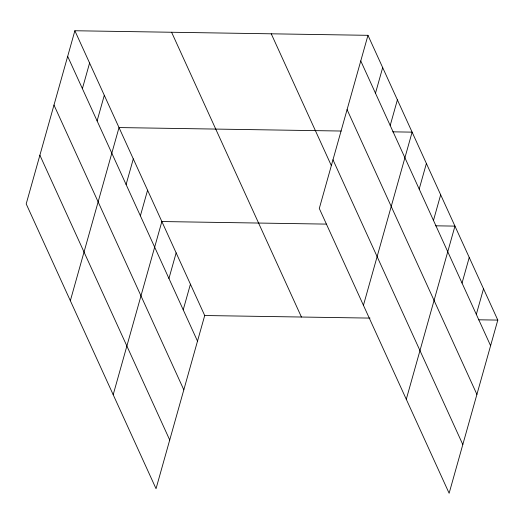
<?xml version="1.0" encoding="UTF-8"?>
<svg xmlns="http://www.w3.org/2000/svg" width="524" height="524" viewBox="0 0 524 524"><rect width="100%" height="100%" fill="white"/><g stroke="black" fill="none" stroke-linecap="round" stroke-linejoin="round"><path stroke-width="0.79" d="M74.873 30.746L26.2 203.908L156.034 488.682L204.707 315.52L74.873 30.746L367.966 35.318L497.8 320.092L449.127 493.254L319.293 208.48L367.966 35.318M82.386 88.635L89.591 63.018M97.104 120.913L104.302 95.289M70.34 300.73L119.02 127.568L341.183 131.033M126.101 184.513L133.299 158.89M140.38 215.836L147.578 190.219M113.191 394.71L161.864 221.541L326.38 224.108M168.944 278.486L176.143 252.869M183.223 309.815L190.428 284.198M375.479 93.207L382.684 67.589M390.197 125.485L397.395 99.861M363.433 305.302L412.113 132.14L392.764 131.838M419.193 189.085L426.392 163.462M433.472 220.407L440.671 194.79M406.283 399.281L454.956 226.113L435.614 225.811M462.037 283.058L469.235 257.441M476.316 314.387L483.521 288.77M204.707 315.52L370.042 318.101M478.458 319.791L497.8 320.092M360.767 60.935L490.602 345.716M347.078 109.627L476.912 394.402M332.982 159.787L462.81 444.568M271.249 33.805L331.332 165.597M171.597 32.252L301.424 317.027M67.675 56.363L197.502 341.137M53.985 105.055L183.819 389.83M39.883 155.215L169.717 439.996"/></g></svg>
